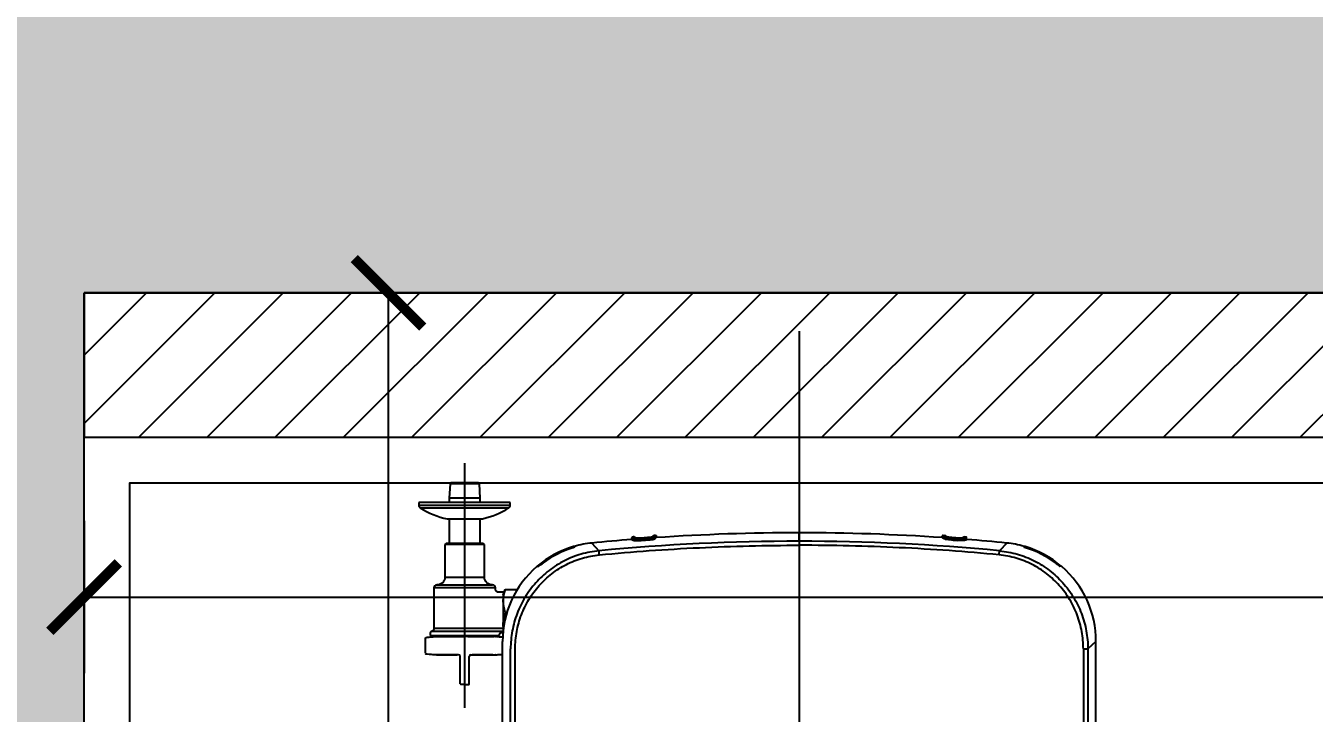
# Model space of a CAD drawing. Header units: millimetres. Extents: x -551172 to 227904, y -3435 to 261611.
# Drawn here: x 159212 to 160059, y 88924 to 89376 of the extents above; entities that cross this region are included whole.
import ezdxf

# ---------------------------------------------------------------- set-up
doc = ezdxf.new("R2010")
doc.units = ezdxf.units.MM
doc.header["$LTSCALE"] = 100
doc.header["$PDMODE"] = 3
doc.layers.get('DEFPOINTS').update_dxf_attribs({"color": 248})
for name, color, linetype in [('E-DIM(IN)', 14, 'Continuous'), ('F-HAT', 251, 'Continuous'), ('F-WALL1', 2, 'Continuous'), ('F-WALL2', 3, 'Continuous')]:
    doc.layers.add(name, color=color, linetype=linetype)
doc.styles.add('YOURNAME', font='HYWULM.TTF')
doc.dimstyles.new('YOURNAME-50', dxfattribs={"dimscale": 50, "dimtxt": 1.8, "dimasz": 0.9, "dimexe": 1, "dimexo": 3, "dimgap": 0.7, "dimtad": 1, "dimdec": 0, "dimzin": 0, "dimdsep": 46, "dimtxsty": 'YOURNAME', "dimblk": 'ARCHTICK', "dimcen": 0, "dimclrd": 1, "dimclre": 1, "dimclrt": 7, "dimadec": 0, "dimazin": 0, "dimtfac": 1, "dimtdec": 0, "dimtix": 1, "dimtmove": 2, "dimatfit": 3, "dimldrblk": 'ARCHTICK', "dimfxl": 0, "dimtolj": 1, "dimtzin": 0, "dimarcsym": 0})

# ---------------------------------------------------------------- blocks, each defined once
blk = doc.blocks.new('_ArchTick')
at = {"color": 0, "linetype": 'ByBlock', "const_width": 0.15}
blk.add_lwpolyline([(-0.5, -0.5), (0.5, 0.5)], dxfattribs=at)
blk = doc.blocks.new('*D266')
at = {"layer": 'DEFPOINTS', "color": 0}
for p in [(159250.63, 89200.8), (161780.63, 89200.8), (161780.63, 89000.8)]:
    blk.add_point(p, dxfattribs=at)
at = {"layer": 'E-DIM(IN)', "lineweight": -2}
for p, q in [((159250.63, 89050.8), (159250.63, 88950.8)), ((161780.63, 89050.8), (161780.63, 88950.8)), ((159250.63, 89000.8), (161780.63, 89000.8))]:
    blk.add_line(p, q, dxfattribs=at)
at = {"layer": 'E-DIM(IN)', "lineweight": -2, "xscale": 45, "yscale": 45, "zscale": 45, "rotation": 180}
blk.add_blockref('_ArchTick', (159250.63, 89000.8), dxfattribs=at)
at = {"layer": 'E-DIM(IN)', "lineweight": -2, "xscale": 45, "yscale": 45, "zscale": 45}
blk.add_blockref('_ArchTick', (161780.63, 89000.8), dxfattribs=at)
at = {"layer": 'E-DIM(IN)', "color": 7, "insert": (160515.63, 89082.6), "char_height": 90, "attachment_point": 5, "style": 'YOURNAME'}
blk.add_mtext('\\A1;2530', dxfattribs=at)
blk = doc.blocks.new('*D269')
at = {"layer": 'DEFPOINTS', "color": 0}
for p in [(159250.63, 89200.8), (159450.63, 89200.8), (159250.63, 87500.8)]:
    blk.add_point(p, dxfattribs=at)
at = {"layer": 'E-DIM(IN)', "lineweight": -2}
for p, q in [((159400.63, 89200.8), (159500.63, 89200.8)), ((159450.63, 87500.8), (159450.63, 89200.8)), ((159400.63, 87500.8), (159500.63, 87500.8))]:
    blk.add_line(p, q, dxfattribs=at)
at = {"layer": 'E-DIM(IN)', "lineweight": -2, "xscale": 45, "yscale": 45, "zscale": 45}
for p, rotation in [((159450.63, 89200.8), 90), ((159450.63, 87500.8), 270)]:
    blk.add_blockref('_ArchTick', p, dxfattribs=dict(at, rotation=rotation))
at = {"layer": 'E-DIM(IN)', "color": 7, "insert": (159368.83, 88350.8), "char_height": 90, "attachment_point": 5, "rotation": 90, "style": 'YOURNAME'}
blk.add_mtext('\\A1;1700', dxfattribs=at)

msp = doc.modelspace()

# ---------------------------------------------------------------- hatches: boundary and pattern name
at = {"layer": 'F-HAT'}
h = msp.add_hatch(color=256, dxfattribs=at)
h.dxf.hatch_style = 1
h.paths.add_polyline_path([(146000.63, 91301.8), (146042.13, 91616.8), (144642.13, 91616.8), (144642.13, 93089.8), (145217.13, 93089.8), (145217.13, 93320.8), (144442.13, 93320.8), (144442.13, 79859.8), (145476.63, 79859.8), (145476.63, 80052.8), (144706.63, 80052.8), (144706.63, 81641.8), (145489.63, 81641.8), (145489.63, 81891.8), (144729.63, 81891.8), (144729.63, 86096.8), (145820.63, 86096.8), (145820.63, 86256.8), (144729.63, 86256.8), (144729.63, 88346.8), (146070.63, 88346.8), (146070.63, 88496.8), (144690.63, 88496.8), (144690.63, 91301.8)])
h.paths.add_polyline_path([(147533.63, 91301.8), (147533.63, 88496.8), (146858.63, 88496.8), (146858.63, 88346.8), (147533.63, 88346.8), (147533.63, 86256.8), (146670.63, 86256.8), (146670.63, 86096.8), (148220.63, 86096.8), (148220.63, 86256.8), (147705.63, 86256.8), (147705.63, 87608.8), (148405.63, 87608.8), (148405.63, 87763.8), (147695.63, 87763.8), (147695.63, 91300.8), (148485.63, 91300.8), (148485.63, 91915.8), (147700.63, 91915.8), (147700.63, 93120.8), (148460.63, 93120.8), (148460.63, 93320.8), (146834.63, 93320.8), (146834.63, 93089.8), (147544.63, 93089.8), (147544.63, 92186.8), (146802.13, 92186.8), (146802.13, 91616.8), (146843.63, 91301.8)])
h.paths.add_polyline_path([(146952.13, 91616.8), (146952.13, 92036.8), (147544.63, 92036.8), (147544.63, 91616.8)], flags=16)
h.paths.add_polyline_path([(147700.63, 91450.8), (147700.63, 91765.8), (148335.63, 91765.8), (148335.63, 91450.8)], flags=16)
h.paths.add_polyline_path([(149448.63, 86256.8), (149175.63, 86256.8), (149175.63, 86096.8), (149220.63, 86096.8), (149220.63, 81891.8), (148788.63, 81891.8), (148788.63, 81641.8), (149448.63, 81641.8), (149448.63, 81836.8)])
h.paths.add_polyline_path([(149401.63, 80059.8), (149401.63, 80694.8), (149206.63, 80694.8), (149206.63, 80402.8), (149206.63, 80059.8), (149196.63, 80059.8), (149196.63, 79859.8), (149911.63, 79859.8), (149911.63, 80059.8)])
h.paths.add_polyline_path([(154995.63, 80469.8), (155500.63, 80469.8), (155500.63, 80724.8), (154995.63, 80724.8), (154995.63, 85991.8), (156935.63, 85991.8), (156935.63, 85371.8), (157085.63, 85371.8), (157085.63, 85689.8), (157400.63, 85689.8), (157400.63, 85847.8), (157120.63, 85847.8), (157120.63, 86194.8), (154804.63, 86194.8), (154804.63, 80059.8), (154294.63, 80059.8), (154294.63, 79859.8), (154995.63, 79859.8), (154995.63, 80044.8)])
h.paths.add_polyline_path([(154995.63, 80044.8), (154995.63, 79859.8), (156640.63, 79859.8, 0.191132), (158008.76, 80469.8), (157795.63, 80469.8), (157773.94, 80469.8, -0.151278), (156640.63, 80044.8)])
h.paths.add_polyline_path([(158998.63, 80469.8), (158998.63, 80669.8), (158485.63, 80669.8), (158485.63, 85689.8), (158530.63, 85689.8), (158530.63, 85847.8), (158250.63, 85847.8), (158250.63, 85689.8), (158295.63, 85689.8), (158295.63, 80724.8), (157795.63, 80724.8), (157795.63, 80469.8)])
h.paths.add_polyline_path([(161980.63, 80469.8), (161980.63, 89425.8), (159090.63, 89425.8), (159090.63, 88310.8), (159005.63, 88310.8), (159005.63, 88150.8), (159090.63, 88150.8), (159090.63, 87350.8), (159250.63, 87350.8), (159250.63, 89200.8), (161780.63, 89200.8), (161780.63, 87505.8), (160035.63, 87505.8), (160035.63, 87350.8), (160965.63, 87350.8), (160965.63, 86142.8), (159700.63, 86142.8), (159700.63, 85847.8), (159380.63, 85847.8), (159380.63, 85689.8), (159695.63, 85689.8), (159695.63, 85364.8), (159848.63, 85364.8), (159848.63, 85984.8), (161788.63, 85984.8), (161788.63, 80669.8), (161278.63, 80669.8), (161278.63, 80469.8)])
h.paths.add_polyline_path([(161120.63, 86142.8), (161120.63, 87350.8), (161780.63, 87350.8), (161780.63, 86142.8)], flags=16)
h.paths.add_polyline_path([(155585.63, 87650.8), (155585.63, 87805.8), (153180.63, 87805.8), (153180.63, 92845.8), (153690.63, 92845.8), (153690.63, 93045.8), (153180.63, 93045.8), (153180.63, 93320.8), (152465.63, 93320.8), (152465.63, 93120.8), (153000.63, 93120.8), (153000.63, 90795.8), (152600.63, 90795.8), (152600.63, 90550.8), (152995.63, 90550.8), (152995.63, 87650.8)])
h.paths.add_polyline_path([(156675.63, 88310.8), (156675.63, 91102.8), (157445.63, 91102.8), (157445.63, 93045.8), (156205.63, 93045.8), (156205.63, 92845.8), (157237.63, 92845.8), (157237.63, 91575.8), (156485.63, 91575.8), (156485.63, 87805.8), (156435.63, 87805.8), (156435.63, 87650.8), (156670.63, 87650.8), (156670.63, 88150.8), (157090.63, 88150.8), (157090.63, 88310.8)])
h.paths.add_polyline_path([(156675.63, 91202.8), (156675.63, 91475.8), (157237.63, 91475.8), (157237.63, 91202.8)], flags=16)
h.paths.add_polyline_path([(159090.63, 90422.8), (159350.63, 90422.8), (159350.63, 91232.8), (159090.63, 91232.8)])
h.paths.add_polyline_path([(150970.63, 91300.8), (150970.63, 90550.8), (151240.63, 90550.8), (151240.63, 91640.8), (149970.63, 91640.8), (149970.63, 91300.8)])
h = msp.add_hatch(dxfattribs=at)
h.set_pattern_fill('ANSI31', color=256, scale=10)
h.paths.add_polyline_path([(161780.63, 89200.8), (159250.63, 89200.8), (159250.63, 89105.8), (161780.63, 89105.8)])
h.paths.add_polyline_path([(160980.63, 89105.8), (160880.63, 89105.8), (160880.63, 88305.8), (160980.63, 88305.8)])

# ---------------------------------------------------------------- linework, layer by layer
for p, q in [((159720.63, 89175.55), (159720.63, 88236.52)), ((159500.63, 89088.8), (159500.63, 88928.05)), ((159491.13, 89075.22), (159490.52, 89065.8)), ((159491.71, 89075.8), (159491.13, 89075.22)), ((159500.77, 89075.22), (159491.13, 89075.22)), ((159500.77, 89075.8), (159491.71, 89075.8)), ((159509.84, 89075.8), (159500.77, 89075.8)), ((159510.42, 89075.22), (159500.77, 89075.22)), ((159510.42, 89075.22), (159509.84, 89075.8)), ((159511.02, 89065.8), (159510.42, 89075.22)), ((159470.63, 89063.02), (159470.63, 89061.11)), ((159500.63, 89063.02), (159470.63, 89063.02)), ((159490.52, 89065.8), (159490.52, 89063.02)), ((159500.77, 89065.8), (159490.52, 89065.8)), ((159530.63, 89063.02), (159500.63, 89063.02)), ((159511.02, 89065.8), (159500.77, 89065.8)), ((159511.02, 89063.02), (159511.02, 89065.8)), ((159530.63, 89061.11), (159530.63, 89063.02)), ((159470.63, 89061.11), (159530.63, 89061.11)), ((159471.56, 89059.42), (159500.63, 89059.42)), ((159500.63, 89059.42), (159529.7, 89059.42)), ((159490.52, 89052.22), (159490.52, 89036.29)), ((159511.02, 89036.29), (159511.02, 89052.28)), ((159610.63, 89038.65), (159610.54, 89038.65)), ((159610.63, 89038.66), (159610.63, 89039.74)), ((159610.63, 89039.74), (159612.15, 89038.97)), ((159610.7, 89038.66), (159610.63, 89038.65)), ((159612.61, 89039.47), (159611.09, 89040.24)), ((159612.13, 89040.32), (159612.85, 89039.95)), ((159612.15, 89037.92), (159612.15, 89038.97)), ((159612.85, 89039.95), (159613.14, 89039.81)), ((159613.14, 89039.81), (159613.64, 89039.55)), ((159616.54, 89038.02), (159616.7, 89038.03)), ((159620.51, 89038.32), (159620.76, 89038.34)), ((159623.62, 89040.29), (159624.12, 89040.62)), ((159624.12, 89040.62), (159624.32, 89040.75)), ((159624.32, 89040.75), (159624.63, 89040.95)), ((159626.1, 89041.34), (159624.58, 89040.35)), ((159624.63, 89040.95), (159625.13, 89041.28)), ((159625.11, 89039.85), (159626.63, 89040.84)), ((159625.11, 89039.85), (159625.11, 89038.88)), ((159626.64, 89039.87), (159626.64, 89040.83)), ((159720.63, 89037.51), (159720.63, 89043.06)), ((159720.63, 89037.51), (159720.63, 89043.06)), ((159814.62, 89039.87), (159814.62, 89040.83)), ((159816.15, 89039.85), (159814.63, 89040.84)), ((159815.16, 89041.34), (159816.68, 89040.35)), ((159816.63, 89040.95), (159816.13, 89041.28)), ((159816.15, 89039.85), (159816.15, 89038.88)), ((159816.94, 89040.75), (159816.63, 89040.95)), ((159817.14, 89040.62), (159816.94, 89040.75)), ((159817.64, 89040.29), (159817.14, 89040.62)), ((159820.75, 89038.32), (159820.49, 89038.34)), ((159824.72, 89038.02), (159824.56, 89038.03)), ((159828.12, 89039.81), (159827.62, 89039.55)), ((159828.41, 89039.95), (159828.12, 89039.81)), ((159829.13, 89040.32), (159828.41, 89039.95)), ((159828.65, 89039.47), (159830.17, 89040.24)), ((159830.63, 89039.74), (159829.11, 89038.97)), ((159829.11, 89037.92), (159829.11, 89038.97)), ((159830.56, 89038.66), (159830.63, 89038.65)), ((159830.63, 89038.66), (159830.63, 89039.74)), ((159830.63, 89038.65), (159830.72, 89038.65)), ((159488.77, 89036.29), (159487.77, 89035.29)), ((159487.77, 89035.29), (159487.77, 89013.79)), ((159500.77, 89035.29), (159487.77, 89035.29)), ((159488.77, 89036.29), (159512.77, 89036.29)), ((159513.77, 89035.29), (159500.77, 89035.29)), ((159513.77, 89035.29), (159512.77, 89036.29)), ((159513.77, 89013.79), (159513.77, 89035.29)), ((159573.03, 89033.58), (159572.93, 89033.56)), ((159584.29, 89036.31), (159588.99, 89031.21)), ((159856.97, 89036.31), (159852.27, 89031.21)), ((159868.23, 89033.58), (159868.33, 89033.56)), ((159548.09, 89020.81), (159549.01, 89021.06)), ((159549.43, 89021.28), (159548.48, 89021.02)), ((159549.01, 89021.06), (159549.48, 89021.19)), ((159549.73, 89021.36), (159549.43, 89021.28)), ((159549.74, 89021.36), (159549.72, 89021.35)), ((159551.54, 89022.72), (159550.34, 89021.81)), ((159552.22, 89023.22), (159551.54, 89022.72)), ((159552.22, 89023.22), (159552.22, 89023.22)), ((159889.04, 89023.22), (159889.04, 89023.22)), ((159889.04, 89023.22), (159889.72, 89022.72)), ((159889.72, 89022.72), (159890.91, 89021.81)), ((159891.52, 89021.36), (159891.54, 89021.35)), ((159891.53, 89021.36), (159891.83, 89021.28)), ((159892.24, 89021.06), (159891.78, 89021.19)), ((159891.83, 89021.28), (159892.77, 89021.02)), ((159893.17, 89020.81), (159892.24, 89021.06)), ((159487.77, 89013.79), (159513.77, 89013.79)), ((159480.52, 89006.79), (159480.52, 88980.29)), ((159500.77, 89006.79), (159480.52, 89006.79)), ((159482.52, 89008.79), (159519.02, 89008.79)), ((159521.02, 89006.79), (159500.77, 89006.79)), ((159521.02, 89005.85), (159521.02, 89006.79)), ((159526.7, 89004.01), (159522.92, 89004.01)), ((159526.06, 89002.35), (159527.4, 89005.81)), ((159527.4, 89005.81), (159535.32, 89005.81)), ((159526.06, 89002.35), (159526.06, 88979.27)), ((159527.4, 88990.81), (159528.51, 88990.81)), ((159479.27, 88978.44), (159525.98, 88978.44)), ((159480.52, 88980.29), (159526.06, 88980.29)), ((159526.06, 88979.27), (159526.07, 88979.24)), ((159474.77, 88973.77), (159474.77, 88963.81)), ((159478.02, 88976.58), (159478.02, 88975.59)), ((159478.02, 88975.59), (159478.32, 88975.29)), ((159478.02, 88975.59), (159523.52, 88975.59)), ((159500.77, 88975.29), (159478.32, 88975.29)), ((159480.5, 88974.79), (159482.28, 88974.79)), ((159482.04, 88974.79), (159482.19, 88974.79)), ((159498.69, 88974.78), (159482.2, 88974.78)), ((159482.28, 88974.79), (159500.77, 88974.79)), ((159483.27, 88974.79), (159483.22, 88974.79)), ((159523.22, 88975.29), (159500.77, 88975.29)), ((159519.27, 88974.79), (159500.77, 88974.79)), ((159502.86, 88974.78), (159519.34, 88974.78)), ((159518.28, 88974.79), (159518.32, 88974.79)), ((159521.05, 88974.79), (159519.27, 88974.79)), ((159519.51, 88974.79), (159519.36, 88974.79)), ((159523.22, 88975.29), (159523.22, 88975.59)), ((159525.46, 88977.59), (159525.9, 88977.59)), ((159525.63, 88721.07), (159525.63, 88971.66)), ((159915.63, 88971.66), (159910.32, 88966.7)), ((159915.63, 88721.07), (159915.63, 88971.66)), ((159482.28, 88962.79), (159480.5, 88962.79)), ((159482.2, 88962.8), (159495.77, 88962.8)), ((159496.77, 88962.79), (159482.28, 88962.79)), ((159497.77, 88943.79), (159497.77, 88961.79)), ((159503.77, 88943.79), (159503.77, 88961.79)), ((159504.77, 88962.79), (159519.27, 88962.79)), ((159519.34, 88962.8), (159505.77, 88962.8)), ((159519.27, 88962.79), (159521.05, 88962.79)), ((159498.64, 88943.29), (159498.27, 88943.29)), ((159500.77, 88943.29), (159498.64, 88943.29)), ((159500.77, 88943.29), (159502.91, 88943.29)), ((159502.91, 88943.29), (159503.27, 88943.29))]:
    msp.add_line(p, q, dxfattribs=at)
for points in [[(159550.34, 89021.81), (159550.15, 89021.67), (159549.99, 89021.54), (159549.85, 89021.44), (159549.74, 89021.36)], [(159890.91, 89021.81), (159891.1, 89021.67), (159891.27, 89021.54), (159891.41, 89021.44), (159891.52, 89021.36)]]:
    msp.add_lwpolyline(points, dxfattribs=at)
for centre, radius, start, end in [((159472.63, 89061.11), 2, 180, 237.76905), ((159500.63, 89105.52), 54.5, 237.76905, 258.02281), ((159500.63, 89105.52), 54.5, 282.46972, 302.23095), ((159528.63, 89061.11), 2, 302.23095, 0), ((159715.42, 87711.66), 1331.13, 94.51888, 95.65117), ((159720.64, 87659.06), 1378.46, 90.00034, 95.48039), ((159720.63, 87661.08), 1381.96, 94.56243, 94.56861), ((159611.12, 89039.74), 0.499, 94.42375, 179.98931), ((159612.65, 89038.97), 0.501, 94.71524, 179.87026), ((159605.96, 89210.2), 172.5, 273.5688, 274.83843), ((159720.64, 87652.62), 1390.43, 90.00061, 93.87673), ((159720.61, 87652.62), 1390.43, 86.12327, 89.99939), ((159720.62, 87659.06), 1378.46, 84.51961, 89.99966), ((159835.3, 89210.2), 172.5, 265.16157, 266.4312), ((159828.61, 89038.97), 0.501, 0.12974, 85.28476), ((159830.13, 89039.74), 0.499, 0.01069, 85.57625), ((159720.63, 87661.08), 1381.96, 85.43139, 85.43757), ((159725.84, 87711.66), 1331.13, 84.34883, 85.48112), ((159590.51, 88972.08), 64.52, 106.50569, 130.65601), ((159591.08, 88971.24), 64.91, 107.15992, 126.78077), ((159572.61, 89033.02), 1, 106.59157, 179.82245), ((159591.18, 88970.88), 65.28, 106.14655, 107.15197), ((159590.71, 88971.45), 65.18, 105.87806, 106.3859), ((159590.8, 88970.93), 65.7, 95.63741, 105.82133), ((159850.46, 88970.93), 65.7, 74.17867, 84.36259), ((159850.08, 88970.88), 65.28, 72.84803, 73.85345), ((159850.54, 88971.45), 65.18, 73.6141, 74.12194), ((159868.64, 89033.02), 1, 0.17755, 73.40843), ((159850.74, 88972.08), 64.52, 49.34399, 73.49431), ((159850.18, 88971.24), 64.91, 53.21923, 72.84008), ((159590.63, 88971.66), 65, 130.88298, 179.99861), ((159550.12, 89020.43), 0.991, 116.83792, 130.19281), ((159546.59, 89025.75), 5.41, 304.25635, 305.46984), ((159663.82, 88874), 186.34, 126.79221, 127.29299), ((159777.44, 88874), 186.34, 52.70701, 53.20779), ((159894.67, 89025.75), 5.41, 234.53016, 235.74365), ((159891.14, 89020.43), 0.991, 49.80719, 63.16208), ((159850.63, 88971.66), 65, 0.00139, 49.11702), ((159482.52, 89006.79), 2, 90, 180), ((159519.02, 89006.79), 2, 0, 90), ((159480.02, 88976.58), 2, 112.02431, 180), ((159482.04, 88976.29), 1.5, 222.0018, 270), ((159519.51, 88976.29), 1.5, 270, 317.9982), ((159496.77, 88961.79), 1, 0, 90), ((159504.77, 88961.79), 1, 90, 180), ((140708.11, 88955.59), 18822.83, 359.672951, 0.033823), ((140741.97, 88955.12), 18791.97, 359.672503, 0.035506), ((178699.29, 88955.12), 18791.97, 179.964494, 180.327497), ((178733.15, 88955.59), 18822.83, 179.966177, 180.327049), ((159498.27, 88943.79), 0.5, 180, 270), ((159503.27, 88943.79), 0.5, 270, 0)]:
    msp.add_arc(centre, radius, start, end, dxfattribs=at)
at = {"layer": 'F-HAT', "extrusion": (0, 0, -1)}
for centre, radius, start, end in [((-159482.77, 89013.79), 5, 180, 270), ((-159518.77, 89013.79), 5, 270, 0), ((-159478.52, 88980.29), 2, 180, 247.97569)]:
    msp.add_arc(centre, radius, start, end, dxfattribs=at)
for centre, major_axis, ratio, start_param, end_param in [((159475.27, 88973.75), (0, -0.5), 1, 1.622209, 3.041229), ((159519.27, 88974.29), (0, 0.5), 0.823761, 0, 0.174533), ((159521.05, 88974.29), (0, -0.5), 0.902862, 3.141593, 3.316126), ((159521.05, 88963.29), (0, -0.5), 0.902862, 6.108652, 6.283185)]:
    msp.add_ellipse(centre, major_axis=major_axis, ratio=ratio, start_param=start_param, end_param=end_param, dxfattribs=at)
at = {"layer": 'F-HAT'}
for centre, major_axis, ratio, start_param, end_param in [((159480.5, 88974.29), (0, -0.5), 0.902862, 3.141593, 3.316126), ((159482.28, 88974.29), (0, 0.5), 0.823761, 0, 0.174533), ((159475.27, 88963.83), (0, 0.5), 1, 1.622209, 3.041229), ((159480.5, 88963.29), (0, -0.5), 0.902862, 6.108652, 6.283185)]:
    msp.add_ellipse(centre, major_axis=major_axis, ratio=ratio, start_param=start_param, end_param=end_param, dxfattribs=at)
for points in [[(159489.17, 89052.24), (159489.17, 89052.24), (159489.19, 89052.24), (159489.23, 89052.24)], [(159509.8, 89052.29), (159511.47, 89052.3), (159512.38, 89052.3), (159512.38, 89052.3)], [(159610.7, 89038.66), (159611.18, 89038.41), (159611.66, 89038.17), (159612.15, 89037.92)], [(159625.11, 89038.88), (159625.62, 89039.21), (159626.13, 89039.54), (159626.63, 89039.87)], [(159816.15, 89038.88), (159815.64, 89039.21), (159815.13, 89039.54), (159814.63, 89039.87)], [(159830.56, 89038.66), (159830.08, 89038.41), (159829.59, 89038.17), (159829.11, 89037.92)], [(159571.61, 89033.02), (159571.61, 89033.16), (159571.64, 89033.3), (159571.69, 89033.43)], [(159571.69, 89033.43), (159571.79, 89033.64), (159571.97, 89033.83), (159572.18, 89033.93)], [(159573.03, 89033.58), (159572.8, 89033.72), (159572.56, 89033.85), (159572.33, 89033.98)], [(159868.23, 89033.58), (159868.46, 89033.72), (159868.7, 89033.85), (159868.93, 89033.98)], [(159869.57, 89033.43), (159869.47, 89033.64), (159869.29, 89033.83), (159869.08, 89033.93)], [(159869.65, 89033.02), (159869.65, 89033.16), (159869.62, 89033.3), (159869.57, 89033.43)], [(159548.09, 89020.81), (159548.2, 89020.91), (159548.34, 89020.98), (159548.48, 89021.02)], [(159893.17, 89020.81), (159893.06, 89020.91), (159892.92, 89020.98), (159892.77, 89021.02)], [(159527.4, 89005.81), (159527.21, 89005.22), (159527.03, 89004.63), (159526.87, 89004.04)], [(159475.19, 88974.25), (159475.19, 88974.25), (159476.57, 88974.38), (159478.92, 88974.64)], [(159478.92, 88974.64), (159479.47, 88974.71), (159479.97, 88974.75), (159480.42, 88974.78)], [(159522.63, 88974.64), (159522.08, 88974.71), (159521.58, 88974.75), (159521.13, 88974.78)], [(159525.68, 88974.31), (159525.05, 88974.38), (159524.01, 88974.49), (159522.63, 88974.64)], [(159480.42, 88962.8), (159479.97, 88962.83), (159479.47, 88962.87), (159478.92, 88962.93)], [(159521.13, 88962.8), (159521.58, 88962.83), (159522.08, 88962.87), (159522.63, 88962.93)], [(159522.63, 88962.93), (159523.97, 88963.09), (159525, 88963.19), (159525.63, 88963.26)]]:
    msp.add_open_spline(points, degree=3, dxfattribs=at)
for points, knots in [([(159489.23, 89052.24), (159489.23, 89052.24), (159489.23, 89052.24), (159489.55, 89052.24), (159491.12, 89052.24), (159495.83, 89052.26), (159498.98, 89052.27), (159505, 89052.28), (159507.87, 89052.29), (159509.8, 89052.29)], [0, 0, 0, 0, 0.002038, 0.002038, 0.334692, 0.334692, 0.667346, 0.667346, 1, 1, 1, 1]), ([(159489.38, 89052.22), (159489.38, 89052.22), (159489.61, 89052.22), (159491.02, 89052.22), (159494.04, 89052.23), (159498.06, 89052.24), (159502.43, 89052.25), (159506.34, 89052.26), (159508.23, 89052.27), (159508.98, 89052.27)], [0, 0, 0, 0, 0.086554, 0.241731, 0.40047, 0.559442, 0.71839, 0.877213, 1, 1, 1, 1]), ([(159508.98, 89052.27), (159509.24, 89052.27), (159510.58, 89052.27), (159511.77, 89052.28), (159512.16, 89052.28), (159512.17, 89052.28)], [0, 0, 0, 0, 0.113221, 0.613862, 1, 1, 1, 1]), ([(159612.13, 89040.32), (159612.04, 89040.31), (159611.83, 89040.27), (159611.48, 89040.3), (159611.22, 89040.25), (159611.09, 89040.24)], [0, 0, 0, 0, 0.25024, 0.625046, 1, 1, 1, 1]), ([(159612.15, 89038.97), (159612.19, 89038.95), (159612.33, 89038.94), (159612.61, 89038.92), (159613.03, 89038.92), (159613.57, 89038.93), (159614.23, 89038.95), (159615.28, 89038.99), (159616.75, 89039.07), (159618.61, 89039.19), (159620.94, 89039.36), (159622.64, 89039.5), (159623.69, 89039.62)], [0, 0, 0, 0, 0.012413, 0.036854, 0.073107, 0.120122, 0.17727, 0.242578, 0.393486, 0.559161, 0.725034, 1, 1, 1, 1]), ([(159612.15, 89037.92), (159612.19, 89037.9), (159612.33, 89037.89), (159612.6, 89037.87), (159613, 89037.87), (159613.52, 89037.88), (159614.15, 89037.9), (159615.17, 89037.95), (159615.97, 89037.99), (159616.54, 89038.02)], [0, 0, 0, 0, 0.031735, 0.093849, 0.185536, 0.304828, 0.449297, 0.615753, 1, 1, 1, 1]), ([(159613, 89039.43), (159612.91, 89039.43), (159612.78, 89039.44), (159612.65, 89039.45), (159612.61, 89039.47)], [0, 0, 0, 0, 0.662644, 1, 1, 1, 1]), ([(159613.89, 89039.43), (159613.8, 89039.43), (159613.5, 89039.42), (159613.21, 89039.42), (159613, 89039.43)], [0, 0, 0, 0, 0.298681, 1, 1, 1, 1]), ([(159613.64, 89039.55), (159613.69, 89039.53), (159613.85, 89039.52), (159614.17, 89039.51), (159614.65, 89039.52), (159615.27, 89039.54), (159616, 89039.57), (159617.14, 89039.63), (159618.64, 89039.73), (159620.13, 89039.85), (159621.27, 89039.96), (159622, 89040.03), (159622.61, 89040.1), (159623.09, 89040.16), (159623.41, 89040.23), (159623.57, 89040.26), (159623.62, 89040.29)], [0, 0, 0, 0, 0.015568, 0.047892, 0.09605, 0.158348, 0.232613, 0.316207, 0.499382, 0.682477, 0.766022, 0.840302, 0.902731, 0.951169, 0.983918, 1, 1, 1, 1]), ([(159623.3, 89040.12), (159621.74, 89039.93), (159618.6, 89039.68), (159615.46, 89039.47), (159613.89, 89039.43)], [0, 0, 0, 0, 0.500015, 1, 1, 1, 1]), ([(159620.76, 89038.34), (159621.32, 89038.38), (159622.33, 89038.48), (159623.51, 89038.6), (159624.27, 89038.7), (159624.67, 89038.76), (159624.93, 89038.82), (159625.07, 89038.85), (159625.11, 89038.88)], [0, 0, 0, 0, 0.382736, 0.692773, 0.812107, 0.904227, 0.967164, 1, 1, 1, 1]), ([(159624.58, 89040.35), (159624.54, 89040.32), (159624.41, 89040.29), (159624.15, 89040.24), (159623.76, 89040.18), (159623.46, 89040.14), (159623.3, 89040.12)], [0, 0, 0, 0, 0.106038, 0.311895, 0.611607, 1, 1, 1, 1]), ([(159623.69, 89039.62), (159623.79, 89039.63), (159624.12, 89039.67), (159624.45, 89039.71), (159624.69, 89039.75)], [0, 0, 0, 0, 0.299389, 1, 1, 1, 1]), ([(159624.58, 89040.35), (159624.71, 89040.36), (159625, 89040.26), (159625.11, 89039.98), (159625.11, 89039.85)], [0, 0, 0, 0, 0.499706, 1, 1, 1, 1]), ([(159624.69, 89039.75), (159624.78, 89039.77), (159624.92, 89039.79), (159625.07, 89039.82), (159625.11, 89039.85)], [0, 0, 0, 0, 0.661218, 1, 1, 1, 1]), ([(159626.1, 89041.34), (159626.02, 89041.34), (159625.82, 89041.3), (159625.49, 89041.32), (159625.25, 89041.28), (159625.13, 89041.28)], [0, 0, 0, 0, 0.250183, 0.625036, 1, 1, 1, 1]), ([(159626.1, 89041.34), (159626.23, 89041.35), (159626.52, 89041.25), (159626.64, 89040.97), (159626.64, 89040.83)], [0, 0, 0, 0, 0.499475, 1, 1, 1, 1]), ([(159815.16, 89041.34), (159815.02, 89041.35), (159814.73, 89041.25), (159814.62, 89040.97), (159814.62, 89040.83)], [0, 0, 0, 0, 0.499475, 1, 1, 1, 1]), ([(159815.16, 89041.34), (159815.24, 89041.34), (159815.44, 89041.3), (159815.77, 89041.32), (159816.01, 89041.28), (159816.13, 89041.28)], [0, 0, 0, 0, 0.250183, 0.625036, 1, 1, 1, 1]), ([(159816.68, 89040.35), (159816.55, 89040.36), (159816.26, 89040.26), (159816.15, 89039.98), (159816.15, 89039.85)], [0, 0, 0, 0, 0.499706, 1, 1, 1, 1]), ([(159816.57, 89039.75), (159816.48, 89039.77), (159816.33, 89039.79), (159816.19, 89039.82), (159816.15, 89039.85)], [0, 0, 0, 0, 0.661218, 1, 1, 1, 1]), ([(159820.49, 89038.34), (159819.94, 89038.38), (159818.93, 89038.48), (159817.75, 89038.6), (159816.99, 89038.7), (159816.59, 89038.76), (159816.33, 89038.82), (159816.19, 89038.85), (159816.15, 89038.88)], [0, 0, 0, 0, 0.382736, 0.692773, 0.812107, 0.904227, 0.967164, 1, 1, 1, 1]), ([(159817.57, 89039.62), (159817.47, 89039.63), (159817.14, 89039.67), (159816.8, 89039.71), (159816.57, 89039.75)], [0, 0, 0, 0, 0.299389, 1, 1, 1, 1]), ([(159816.68, 89040.35), (159816.72, 89040.32), (159816.85, 89040.29), (159817.11, 89040.24), (159817.5, 89040.18), (159817.79, 89040.14), (159817.96, 89040.12)], [0, 0, 0, 0, 0.106038, 0.311895, 0.611607, 1, 1, 1, 1]), ([(159829.11, 89038.97), (159829.07, 89038.95), (159828.92, 89038.94), (159828.65, 89038.92), (159828.23, 89038.92), (159827.69, 89038.93), (159827.03, 89038.95), (159825.98, 89038.99), (159824.51, 89039.07), (159822.65, 89039.19), (159820.32, 89039.36), (159818.62, 89039.5), (159817.57, 89039.62)], [0, 0, 0, 0, 0.012413, 0.036854, 0.073107, 0.120122, 0.17727, 0.242578, 0.393486, 0.559161, 0.725034, 1, 1, 1, 1]), ([(159827.62, 89039.55), (159827.57, 89039.53), (159827.4, 89039.52), (159827.09, 89039.51), (159826.61, 89039.52), (159825.99, 89039.54), (159825.26, 89039.57), (159824.12, 89039.63), (159822.62, 89039.73), (159821.12, 89039.85), (159819.99, 89039.96), (159819.26, 89040.03), (159818.65, 89040.1), (159818.17, 89040.16), (159817.85, 89040.23), (159817.69, 89040.26), (159817.64, 89040.29)], [0, 0, 0, 0, 0.015568, 0.047892, 0.09605, 0.158348, 0.232613, 0.316207, 0.499382, 0.682477, 0.766022, 0.840302, 0.902731, 0.951169, 0.983918, 1, 1, 1, 1]), ([(159817.96, 89040.12), (159819.52, 89039.93), (159822.66, 89039.68), (159825.8, 89039.47), (159827.37, 89039.43)], [0, 0, 0, 0, 0.500015, 1, 1, 1, 1]), ([(159829.11, 89037.92), (159829.07, 89037.9), (159828.93, 89037.89), (159828.66, 89037.87), (159828.26, 89037.87), (159827.74, 89037.88), (159827.11, 89037.9), (159826.09, 89037.95), (159825.28, 89037.99), (159824.72, 89038.02)], [0, 0, 0, 0, 0.031735, 0.093849, 0.185536, 0.304828, 0.449297, 0.615753, 1, 1, 1, 1]), ([(159827.37, 89039.43), (159827.46, 89039.43), (159827.75, 89039.42), (159828.05, 89039.42), (159828.26, 89039.43)], [0, 0, 0, 0, 0.298681, 1, 1, 1, 1]), ([(159828.26, 89039.43), (159828.35, 89039.43), (159828.48, 89039.44), (159828.61, 89039.45), (159828.65, 89039.47)], [0, 0, 0, 0, 0.662644, 1, 1, 1, 1]), ([(159829.13, 89040.32), (159829.22, 89040.31), (159829.43, 89040.27), (159829.78, 89040.3), (159830.04, 89040.25), (159830.17, 89040.24)], [0, 0, 0, 0, 0.25024, 0.625046, 1, 1, 1, 1]), ([(159588.99, 89031.21), (159585.03, 89030.83), (159577.18, 89029.33), (159566.06, 89024.93), (159555.97, 89018.55), (159547.22, 89010.41), (159540.11, 89000.83), (159534.87, 88990.1), (159531.66, 88978.61), (159530.94, 88970.67), (159530.94, 88966.72)], [0, 0, 0, 0, 0.125651, 0.250302, 0.375666, 0.500193, 0.62538, 0.750073, 0.87514, 1, 1, 1, 1]), ([(159572.18, 89033.93), (159572.19, 89033.93), (159572.24, 89033.96), (159572.29, 89033.97), (159572.33, 89033.98)], [0, 0, 0, 0, 0.279394, 1, 1, 1, 1]), ([(159589.27, 89028.53), (159589.24, 89028.87), (159589.19, 89029.36), (159589.13, 89029.98), (159589.09, 89030.38), (159589.05, 89030.7), (159589.03, 89030.95), (159589, 89031.11), (159588.99, 89031.19), (159588.97, 89031.21)], [0, 0, 0, 0, 0.378696, 0.548644, 0.69765, 0.820289, 0.91316, 0.973567, 1, 1, 1, 1]), ([(159589.27, 89028.53), (159611.12, 89030.64), (159654.88, 89033.79), (159698.73, 89034.84), (159720.63, 89034.84)], [0, 0, 0, 0, 0.2500092, 0.4994113, 0.4994113, 0.4994113, 0.4994113]), ([(159851.99, 89028.53), (159830.14, 89030.64), (159786.38, 89033.79), (159742.53, 89034.84), (159720.63, 89034.84)], [0, 0, 0, 0, 0.2500092, 0.4994113, 0.4994113, 0.4994113, 0.4994113]), ([(159851.99, 89028.53), (159852.02, 89028.87), (159852.07, 89029.36), (159852.13, 89029.98), (159852.17, 89030.38), (159852.21, 89030.7), (159852.23, 89030.95), (159852.26, 89031.11), (159852.27, 89031.19), (159852.28, 89031.21)], [0, 0, 0, 0, 0.378696, 0.548644, 0.69765, 0.820289, 0.91316, 0.973567, 1, 1, 1, 1]), ([(159852.27, 89031.21), (159856.23, 89030.83), (159864.08, 89029.33), (159875.2, 89024.93), (159885.29, 89018.55), (159894.04, 89010.41), (159901.14, 89000.83), (159906.39, 88990.1), (159909.6, 88978.61), (159910.32, 88970.67), (159910.32, 88966.72)], [0, 0, 0, 0, 0.125651, 0.250302, 0.375666, 0.500193, 0.62538, 0.750073, 0.87514, 1, 1, 1, 1]), ([(159869.08, 89033.93), (159869.06, 89033.93), (159869.02, 89033.96), (159868.97, 89033.97), (159868.93, 89033.98)], [0, 0, 0, 0, 0.279394, 1, 1, 1, 1]), ([(159533.94, 88966.76), (159533.94, 88970.55), (159534.62, 88978.15), (159537.68, 88989.16), (159542.68, 88999.44), (159549.45, 89008.61), (159557.8, 89016.41), (159567.41, 89022.51), (159578.02, 89026.73), (159585.5, 89028.17), (159589.27, 89028.53)], [0, 0, 0, 0, 0.125158, 0.250483, 0.375338, 0.500608, 0.625088, 0.750283, 0.874667, 1, 1, 1, 1]), ([(159549.63, 89021.28), (159549.61, 89021.27), (159549.56, 89021.24), (159549.52, 89021.2), (159549.48, 89021.19)], [0, 0, 0, 0, 0.353351, 1, 1, 1, 1]), ([(159550.92, 89022.24), (159550.81, 89022.16), (159550.41, 89021.86), (159550.01, 89021.55), (159549.72, 89021.35)], [0, 0, 0, 0, 0.283291, 1, 1, 1, 1]), ([(159907.32, 88966.76), (159907.32, 88970.55), (159906.64, 88978.15), (159903.58, 88989.16), (159898.58, 88999.44), (159891.8, 89008.61), (159883.46, 89016.41), (159873.85, 89022.51), (159863.24, 89026.73), (159855.76, 89028.17), (159851.99, 89028.53)], [0, 0, 0, 0, 0.125158, 0.250483, 0.375338, 0.500608, 0.625088, 0.750283, 0.874667, 1, 1, 1, 1]), ([(159890.34, 89022.24), (159890.45, 89022.16), (159890.85, 89021.86), (159891.24, 89021.55), (159891.53, 89021.35)], [0, 0, 0, 0, 0.283291, 1, 1, 1, 1]), ([(159891.63, 89021.28), (159891.65, 89021.27), (159891.69, 89021.24), (159891.74, 89021.2), (159891.78, 89021.19)], [0, 0, 0, 0, 0.353351, 1, 1, 1, 1]), ([(159522.91, 89004.03), (159522.85, 89004.03), (159522.56, 89004.01), (159522.04, 89004.23), (159521.49, 89004.65), (159521.17, 89005.2), (159521.04, 89005.61), (159521.04, 89005.81), (159521.04, 89005.85)], [0, 0, 0, 0, 0.059112, 0.308232, 0.560337, 0.780345, 0.960787, 1, 1, 1, 1]), ([(159527.4, 88990.81), (159526.59, 88993.26), (159526.06, 88995.74), (159526.06, 89000.84), (159526.58, 89003.36), (159527.4, 89005.81)], [0, 0, 0, 0, 0.5, 0.5, 1, 1, 1, 1]), ([(159526.25, 88980.62), (159526.13, 88981.5), (159526.06, 88982.39), (159526.06, 88985.84), (159526.58, 88988.36), (159527.4, 88990.81)], [0.323442, 0.323442, 0.323442, 0.323442, 0.5, 0.5, 1, 1, 1, 1]), ([(159523.52, 88975.59), (159523.54, 88975.86), (159523.58, 88976.21), (159523.85, 88976.77), (159524.36, 88977.29), (159524.95, 88977.57), (159525.33, 88977.59), (159525.46, 88977.59)], [0, 0, 0, 0, 0.142891, 0.367394, 0.608906, 0.873079, 1, 1, 1, 1]), ([(159478.92, 88962.93), (159476.57, 88963.2), (159475.19, 88963.33), (159475.19, 88963.33), (159475.19, 88963.33), (159475.19, 88963.33)], [0, 0, 0, 0, 0.999952, 0.999952, 1, 1, 1, 1]), ([(159907.32, 88966.76), (159907.69, 88966.76), (159908.24, 88966.76), (159908.93, 88966.76), (159909.37, 88966.75), (159909.74, 88966.74), (159910.02, 88966.73), (159910.2, 88966.71), (159910.3, 88966.72), (159910.32, 88966.7)], [0, 0, 0, 0, 0.372617, 0.543318, 0.693502, 0.816402, 0.910023, 0.972762, 1, 1, 1, 1])]:
    msp.add_open_spline(points, degree=3, knots=knots, dxfattribs=at)
at = {"layer": 'F-WALL1'}
msp.add_lwpolyline([(161980.63, 80469.8), (161980.63, 89425.8), (159090.63, 89425.8), (159090.63, 88310.8), (159005.63, 88310.8), (159005.63, 88150.8), (159090.63, 88150.8), (159090.63, 87350.8), (159250.63, 87350.8), (159250.63, 89200.8), (161780.63, 89200.8), (161780.63, 87505.8), (160035.63, 87505.8), (160035.63, 87350.8), (160965.63, 87350.8), (160965.63, 86142.8), (159700.63, 86142.8), (159700.63, 85847.8)], dxfattribs=at)
at = {"layer": 'F-WALL2'}
msp.add_lwpolyline([(159250.63, 89200.8), (159250.63, 89105.8), (161780.63, 89105.8), (161780.63, 89200.8)], close=True, dxfattribs=at)
at = {"layer": 'F-WALL2', "color": 4}
msp.add_lwpolyline([(160850.63, 89075.8), (160850.63, 88275.8), (161010.63, 88275.8), (161010.63, 89075.8), (161750.63, 89075.8), (161750.63, 87535.8), (159280.63, 87535.8), (159280.63, 89075.8), (160850.63, 89075.8)], dxfattribs=at)

# ---------------------------------------------------------------- dimensions: what is measured, and where the dimension line sits
at = {"layer": 'E-DIM(IN)'}
dim = msp.add_linear_dim(base=(159450.63, 89200.8), p1=(159250.63, 87500.8), p2=(159250.63, 89200.8), angle=90, dimstyle='YOURNAME-50', override={"dimclrd": 256, "dimclre": 256}, dxfattribs=at)
dim.commit()
dim.dimension.update_dxf_attribs({"geometry": '*D269', "text_midpoint": (159368.83, 88350.8)})
dim = msp.add_linear_dim(base=(161780.63, 89000.8), p1=(159250.63, 89200.8), p2=(161780.63, 89200.8), dimstyle='YOURNAME-50', override={"dimclrd": 256, "dimclre": 256}, dxfattribs=at)
dim.commit()
dim.dimension.update_dxf_attribs({"geometry": '*D266', "text_midpoint": (160515.63, 89082.6)})

doc.saveas('drawing.dxf')
